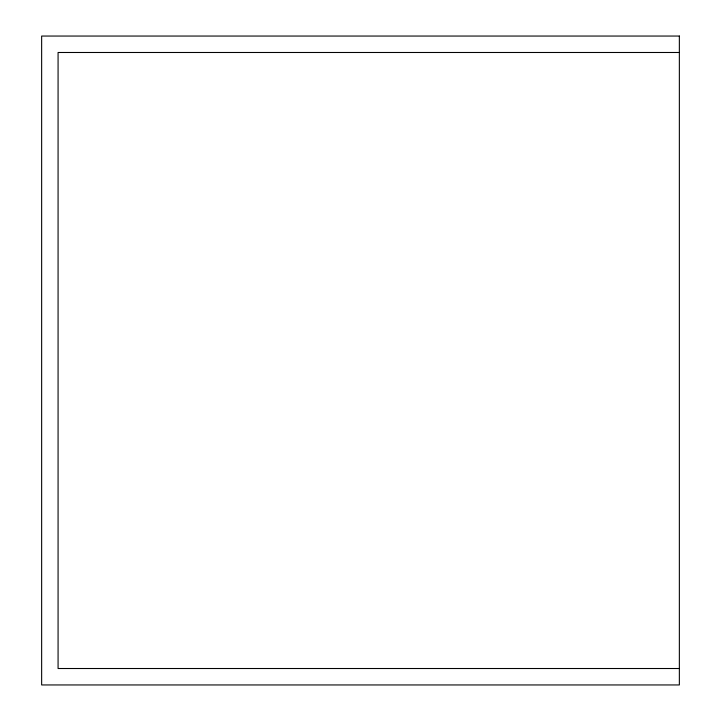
<?xml version="1.0" encoding="UTF-8"?>
<svg xmlns="http://www.w3.org/2000/svg" width="721" height="721" viewBox="0 0 721 721"><rect width="100%" height="100%" fill="white"/><g stroke="black" fill="none" stroke-linecap="round" stroke-linejoin="round"><path stroke-width="1.08" d="M679.353 52.489L58.077 52.489L58.077 668.511L679.353 668.511M679.353 36.05L41.647 36.05L41.647 684.95L679.353 684.95L679.353 36.05"/></g></svg>
